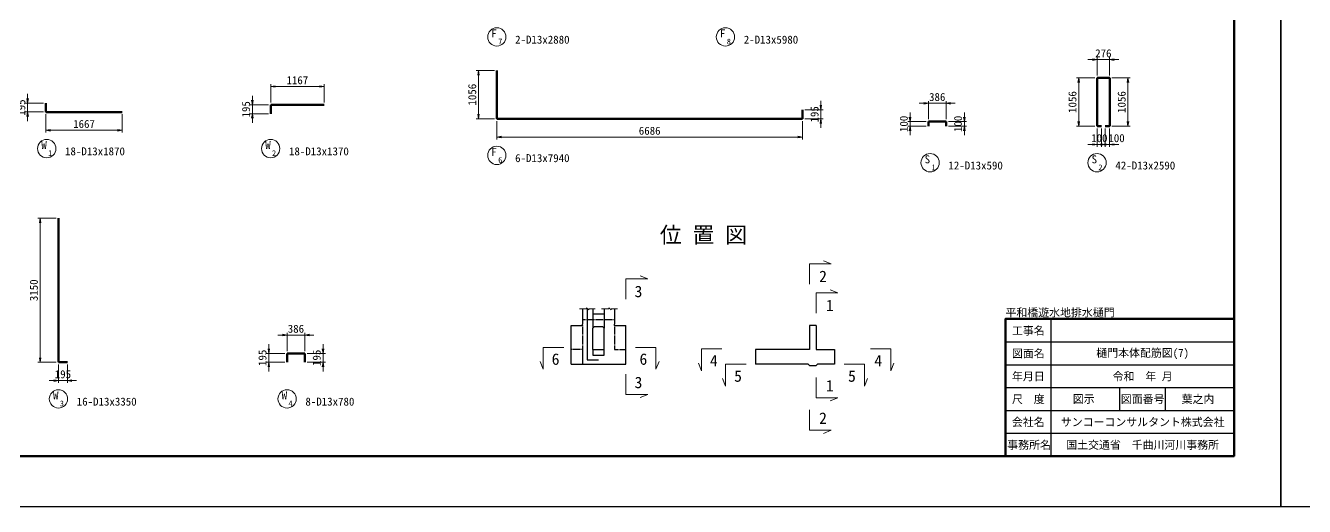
# Model space of a CAD drawing. Header units: millimetres. Extents: x 169470 to 758170, y -17820 to 11880.
# Drawn here: x 436366 to 464332, y -17820 to -7303 of the extents above; entities that cross this region are included whole.
import ezdxf
from ezdxf.enums import TextEntityAlignment as Align

# ---------------------------------------------------------------- set-up
doc = ezdxf.new("R2010")
doc.units = ezdxf.units.MM
doc.header["$LTSCALE"] = 50
doc.header["$PDSIZE"] = 300
doc.linetypes.add('DASHED2', pattern=[0.375, 0.25, -0.125])
doc.layers.get('Defpoints').update_dxf_attribs({"color": 151})
for name, color, linetype, lineweight in [('D-STR', 1, 'Continuous', 25), ('D-STR-DIM', 7, 'Continuous', 13), ('D-STR-HTXT', 7, 'Continuous', 13), ('D-STR-STR1', 2, 'Continuous', 50), ('D-STR-TXT', 7, 'Continuous', 13), ('D-TTL', 2, 'Continuous', 140), ('D-TTL-FRAM', 2, 'Continuous', 50), ('D-TTL-LINE', 7, 'Continuous', 25), ('D-TTL-TXT', 7, 'Continuous', 25)]:
    doc.layers.add(name, color=color, linetype=linetype, lineweight=lineweight)
doc.styles.add('MS ゴシック', font='MS Gothic.ttf')
doc.styles.add('YOKO_GOTHIC', font='MS Gothic.ttf')
doc.dimstyles.new('S50', dxfattribs={"dimscale": 50, "dimtxt": 3.5, "dimasz": 2, "dimexe": 1, "dimexo": 1, "dimgap": 1, "dimtad": 1, "dimdec": 0, "dimzin": 1, "dimdsep": 46, "dimtxsty": 'YOKO_GOTHIC', "dimblk": 'OPEN', "dimcen": 0, "dimclrd": 256, "dimclre": 256, "dimclrt": 256, "dimaunit": 1, "dimadec": 3, "dimazin": 0, "dimtfac": 1, "dimtdec": 0, "dimtix": 1, "dimtmove": 2, "dimatfit": 3, "dimldrblk": 'OPEN', "dimfxl": 1, "dimlwd": -1, "dimlwe": -1, "dimarcsym": 2})

# ---------------------------------------------------------------- blocks, each defined once
blk = doc.blocks.new('_Open')
at = {"color": 0, "linetype": 'ByBlock', "lineweight": -2}
for p, q in [((-1, 0.17), (0, 0)), ((-1, -0.17), (0, 0)), ((0, 0), (-1, 0))]:
    blk.add_line(p, q, dxfattribs=at)
blk = doc.blocks.new('*D3178')
at = {"layer": 'D-STR-DIM', "transparency": 16777216}
for p, q in [((436810, -9243), (436810, -9643)), ((438477, -9243), (438477, -9643)), ((436910, -9593), (438377, -9593))]:
    blk.add_line(p, q, dxfattribs=at)
at = {"layer": 'Defpoints', "color": 0, "transparency": 16777216}
for p in [(436810, -9193), (438477, -9193), (438477, -9593)]:
    blk.add_point(p, dxfattribs=at)
at = {"layer": 'D-STR-DIM', "transparency": 16777216, "xscale": 100, "yscale": 100, "zscale": 100, "rotation": 180}
blk.add_blockref('_Open', (436810, -9593), dxfattribs=at)
at = {"layer": 'D-STR-DIM', "transparency": 16777216, "xscale": 100, "yscale": 100, "zscale": 100}
blk.add_blockref('_Open', (438477, -9593), dxfattribs=at)
at = {"layer": 'D-STR-DIM', "transparency": 16777216, "insert": (437644, -9456), "char_height": 175, "attachment_point": 5, "style": 'YOKO_GOTHIC'}
blk.add_mtext('1667', dxfattribs=at)
blk = doc.blocks.new('*D3179')
at = {"layer": 'D-STR-DIM', "transparency": 16777216}
for p, q in [((441326, -8936), (441326, -8836)), ((441676, -9036), (441276, -9036)), ((441326, -9231), (441326, -9036)), ((441676, -9231), (441276, -9231)), ((441326, -9331), (441326, -9431))]:
    blk.add_line(p, q, dxfattribs=at)
at = {"layer": 'Defpoints', "color": 0, "transparency": 16777216}
for p in [(441326, -9036), (441726, -9036), (441726, -9231)]:
    blk.add_point(p, dxfattribs=at)
at = {"layer": 'D-STR-DIM', "transparency": 16777216, "xscale": 100, "yscale": 100, "zscale": 100}
for p, rotation in [((441326, -9036), 270), ((441326, -9231), 90)]:
    blk.add_blockref('_Open', p, dxfattribs=dict(at, rotation=rotation))
at = {"layer": 'D-STR-DIM', "transparency": 16777216, "insert": (441188, -9134), "char_height": 175, "attachment_point": 5, "rotation": 90, "style": 'YOKO_GOTHIC'}
blk.add_mtext('195', dxfattribs=at)
blk = doc.blocks.new('*D3180')
at = {"layer": 'D-STR-DIM', "transparency": 16777216}
for p, q in [((437085, -14717), (437085, -15117)), ((437280, -14717), (437280, -15117)), ((436985, -15067), (436885, -15067)), ((437085, -15067), (437280, -15067)), ((437380, -15067), (437480, -15067))]:
    blk.add_line(p, q, dxfattribs=at)
at = {"layer": 'Defpoints', "color": 0, "transparency": 16777216}
for p in [(437085, -14667), (437280, -14667), (437280, -15067)]:
    blk.add_point(p, dxfattribs=at)
at = {"layer": 'D-STR-DIM', "transparency": 16777216, "xscale": 100, "yscale": 100, "zscale": 100}
blk.add_blockref('_Open', (437085, -15067), dxfattribs=at)
at = {"layer": 'D-STR-DIM', "transparency": 16777216, "xscale": 100, "yscale": 100, "zscale": 100, "rotation": 180}
blk.add_blockref('_Open', (437280, -15067), dxfattribs=at)
at = {"layer": 'D-STR-DIM', "transparency": 16777216, "insert": (437182, -14930), "char_height": 175, "attachment_point": 5, "style": 'YOKO_GOTHIC'}
blk.add_mtext('195', dxfattribs=at)
blk = doc.blocks.new('*D3184')
at = {"layer": 'D-STR-DIM', "transparency": 16777216}
for p, q in [((446671, -9392), (446671, -9792)), ((453357, -9392), (453357, -9792)), ((446771, -9742), (453257, -9742))]:
    blk.add_line(p, q, dxfattribs=at)
at = {"layer": 'Defpoints', "color": 0, "transparency": 16777216}
for p in [(446671, -9342), (453357, -9342), (453357, -9742)]:
    blk.add_point(p, dxfattribs=at)
at = {"layer": 'D-STR-DIM', "transparency": 16777216, "xscale": 100, "yscale": 100, "zscale": 100, "rotation": 180}
blk.add_blockref('_Open', (446671, -9742), dxfattribs=at)
at = {"layer": 'D-STR-DIM', "transparency": 16777216, "xscale": 100, "yscale": 100, "zscale": 100}
blk.add_blockref('_Open', (453357, -9742), dxfattribs=at)
at = {"layer": 'D-STR-DIM', "transparency": 16777216, "insert": (450014, -9604), "char_height": 175, "attachment_point": 5, "style": 'YOKO_GOTHIC'}
blk.add_mtext('6686', dxfattribs=at)
blk = doc.blocks.new('*D3187')
at = {"layer": 'D-STR-DIM', "transparency": 16777216}
for p, q in [((441985, -14072), (441885, -14072)), ((442085, -14422), (442085, -14022)), ((442085, -14072), (442471, -14072)), ((442471, -14422), (442471, -14022)), ((442571, -14072), (442671, -14072))]:
    blk.add_line(p, q, dxfattribs=at)
at = {"layer": 'Defpoints', "color": 0, "transparency": 16777216}
for p in [(442471, -14072), (442085, -14472), (442471, -14472)]:
    blk.add_point(p, dxfattribs=at)
at = {"layer": 'D-STR-DIM', "transparency": 16777216, "xscale": 100, "yscale": 100, "zscale": 100}
blk.add_blockref('_Open', (442085, -14072), dxfattribs=at)
at = {"layer": 'D-STR-DIM', "transparency": 16777216, "xscale": 100, "yscale": 100, "zscale": 100, "rotation": 180}
blk.add_blockref('_Open', (442471, -14072), dxfattribs=at)
at = {"layer": 'D-STR-DIM', "transparency": 16777216, "insert": (442278, -13935), "char_height": 175, "attachment_point": 5, "style": 'YOKO_GOTHIC'}
blk.add_mtext('386', dxfattribs=at)
blk = doc.blocks.new('*D3188')
at = {"layer": 'D-STR-DIM', "transparency": 16777216}
for p, q in [((456009, -9003), (455909, -9003)), ((456109, -9353), (456109, -8953)), ((456109, -9003), (456495, -9003)), ((456495, -9353), (456495, -8953)), ((456595, -9003), (456695, -9003))]:
    blk.add_line(p, q, dxfattribs=at)
at = {"layer": 'Defpoints', "color": 0, "transparency": 16777216}
for p in [(456495, -9003), (456109, -9403), (456495, -9403)]:
    blk.add_point(p, dxfattribs=at)
at = {"layer": 'D-STR-DIM', "transparency": 16777216, "xscale": 100, "yscale": 100, "zscale": 100}
blk.add_blockref('_Open', (456109, -9003), dxfattribs=at)
at = {"layer": 'D-STR-DIM', "transparency": 16777216, "xscale": 100, "yscale": 100, "zscale": 100, "rotation": 180}
blk.add_blockref('_Open', (456495, -9003), dxfattribs=at)
at = {"layer": 'D-STR-DIM', "transparency": 16777216, "insert": (456302, -8866), "char_height": 175, "attachment_point": 5, "style": 'YOKO_GOTHIC'}
blk.add_mtext('386', dxfattribs=at)
blk = doc.blocks.new('*D3189')
at = {"layer": 'D-STR-DIM', "transparency": 16777216}
for p, q in [((459697, -8047), (459597, -8047)), ((459797, -8397), (459797, -7997)), ((459797, -8047), (460073, -8047)), ((460073, -8397), (460073, -7997)), ((460173, -8047), (460273, -8047))]:
    blk.add_line(p, q, dxfattribs=at)
at = {"layer": 'Defpoints', "color": 0, "transparency": 16777216}
for p in [(460073, -8047), (459797, -8447), (460073, -8447)]:
    blk.add_point(p, dxfattribs=at)
at = {"layer": 'D-STR-DIM', "transparency": 16777216, "xscale": 100, "yscale": 100, "zscale": 100}
blk.add_blockref('_Open', (459797, -8047), dxfattribs=at)
at = {"layer": 'D-STR-DIM', "transparency": 16777216, "xscale": 100, "yscale": 100, "zscale": 100, "rotation": 180}
blk.add_blockref('_Open', (460073, -8047), dxfattribs=at)
at = {"layer": 'D-STR-DIM', "transparency": 16777216, "insert": (459935, -7910), "char_height": 175, "attachment_point": 5, "style": 'YOKO_GOTHIC'}
blk.add_mtext('276', dxfattribs=at)
blk = doc.blocks.new('*D3191')
at = {"layer": 'D-STR-DIM', "transparency": 16777216}
for p, q in [((436410, -8898), (436410, -8798)), ((436760, -8998), (436360, -8998)), ((436760, -9193), (436360, -9193)), ((436410, -9193), (436410, -8998)), ((436410, -9293), (436410, -9393))]:
    blk.add_line(p, q, dxfattribs=at)
at = {"layer": 'Defpoints', "color": 0, "transparency": 16777216}
for p in [(436410, -8998), (436810, -8998), (436810, -9193)]:
    blk.add_point(p, dxfattribs=at)
at = {"layer": 'D-STR-DIM', "transparency": 16777216, "xscale": 100, "yscale": 100, "zscale": 100}
for p, rotation in [((436410, -8998), 270), ((436410, -9193), 90)]:
    blk.add_blockref('_Open', p, dxfattribs=dict(at, rotation=rotation))
at = {"layer": 'D-STR-DIM', "transparency": 16777216, "insert": (436273, -9096), "char_height": 175, "attachment_point": 5, "rotation": 90, "style": 'YOKO_GOTHIC'}
blk.add_mtext('195', dxfattribs=at)
blk = doc.blocks.new('*D3192')
at = {"layer": 'D-STR-DIM', "transparency": 16777216}
for p, q in [((437035, -11517), (436635, -11517)), ((436685, -14567), (436685, -11617)), ((437035, -14667), (436635, -14667))]:
    blk.add_line(p, q, dxfattribs=at)
at = {"layer": 'Defpoints', "color": 0, "transparency": 16777216}
for p in [(436685, -11517), (437085, -11517), (437085, -14667)]:
    blk.add_point(p, dxfattribs=at)
at = {"layer": 'D-STR-DIM', "transparency": 16777216, "xscale": 100, "yscale": 100, "zscale": 100}
for p, rotation in [((436685, -11517), 90), ((436685, -14667), 270)]:
    blk.add_blockref('_Open', p, dxfattribs=dict(at, rotation=rotation))
at = {"layer": 'D-STR-DIM', "transparency": 16777216, "insert": (436547, -13092), "char_height": 175, "attachment_point": 5, "rotation": 90, "style": 'YOKO_GOTHIC'}
blk.add_mtext('3150', dxfattribs=at)
blk = doc.blocks.new('*D3196')
at = {"layer": 'D-STR-DIM', "transparency": 16777216}
for p, q in [((446621, -8286), (446221, -8286)), ((446271, -9242), (446271, -8386)), ((446621, -9342), (446221, -9342))]:
    blk.add_line(p, q, dxfattribs=at)
at = {"layer": 'Defpoints', "color": 0, "transparency": 16777216}
for p in [(446271, -8286), (446671, -8286), (446671, -9342)]:
    blk.add_point(p, dxfattribs=at)
at = {"layer": 'D-STR-DIM', "transparency": 16777216, "xscale": 100, "yscale": 100, "zscale": 100}
for p, rotation in [((446271, -8286), 90), ((446271, -9342), 270)]:
    blk.add_blockref('_Open', p, dxfattribs=dict(at, rotation=rotation))
at = {"layer": 'D-STR-DIM', "transparency": 16777216, "insert": (446134, -8814), "char_height": 175, "attachment_point": 5, "rotation": 90, "style": 'YOKO_GOTHIC'}
blk.add_mtext('1056', dxfattribs=at)
blk = doc.blocks.new('*D3199')
at = {"layer": 'D-STR-DIM', "transparency": 16777216}
for p, q in [((441726, -8986), (441726, -8586)), ((441826, -8636), (442793, -8636)), ((442893, -8986), (442893, -8586))]:
    blk.add_line(p, q, dxfattribs=at)
at = {"layer": 'Defpoints', "color": 0, "transparency": 16777216}
for p in [(442893, -8636), (441726, -9036), (442893, -9036)]:
    blk.add_point(p, dxfattribs=at)
at = {"layer": 'D-STR-DIM', "transparency": 16777216, "xscale": 100, "yscale": 100, "zscale": 100, "rotation": 180}
blk.add_blockref('_Open', (441726, -8636), dxfattribs=at)
at = {"layer": 'D-STR-DIM', "transparency": 16777216, "xscale": 100, "yscale": 100, "zscale": 100}
blk.add_blockref('_Open', (442893, -8636), dxfattribs=at)
at = {"layer": 'D-STR-DIM', "transparency": 16777216, "insert": (442309, -8499), "char_height": 175, "attachment_point": 5, "style": 'YOKO_GOTHIC'}
blk.add_mtext('1167', dxfattribs=at)
blk = doc.blocks.new('*D3200')
at = {"layer": 'D-STR-DIM', "transparency": 16777216}
for p, q in [((442035, -14472), (441635, -14472)), ((441685, -14372), (441685, -14272)), ((441685, -14667), (441685, -14472)), ((442035, -14667), (441635, -14667)), ((441685, -14767), (441685, -14867))]:
    blk.add_line(p, q, dxfattribs=at)
at = {"layer": 'Defpoints', "color": 0, "transparency": 16777216}
for p in [(441685, -14472), (442085, -14472), (442085, -14667)]:
    blk.add_point(p, dxfattribs=at)
at = {"layer": 'D-STR-DIM', "transparency": 16777216, "xscale": 100, "yscale": 100, "zscale": 100}
for p, rotation in [((441685, -14472), 270), ((441685, -14667), 90)]:
    blk.add_blockref('_Open', p, dxfattribs=dict(at, rotation=rotation))
at = {"layer": 'D-STR-DIM', "transparency": 16777216, "insert": (441547, -14570), "char_height": 175, "attachment_point": 5, "rotation": 90, "style": 'YOKO_GOTHIC'}
blk.add_mtext('195', dxfattribs=at)
blk = doc.blocks.new('*D3201')
at = {"layer": 'D-STR-DIM', "transparency": 16777216}
for p, q in [((455709, -9303), (455709, -9203)), ((456059, -9403), (455659, -9403)), ((456059, -9503), (455659, -9503)), ((455709, -9503), (455709, -9403)), ((455709, -9603), (455709, -9703))]:
    blk.add_line(p, q, dxfattribs=at)
at = {"layer": 'Defpoints', "color": 0, "transparency": 16777216}
for p in [(455709, -9403), (456109, -9403), (456109, -9503)]:
    blk.add_point(p, dxfattribs=at)
at = {"layer": 'D-STR-DIM', "transparency": 16777216, "xscale": 100, "yscale": 100, "zscale": 100}
for p, rotation in [((455709, -9403), 270), ((455709, -9503), 90)]:
    blk.add_blockref('_Open', p, dxfattribs=dict(at, rotation=rotation))
at = {"layer": 'D-STR-DIM', "transparency": 16777216, "insert": (455572, -9453), "char_height": 175, "attachment_point": 5, "rotation": 90, "style": 'YOKO_GOTHIC'}
blk.add_mtext('100', dxfattribs=at)
blk = doc.blocks.new('*D3202')
at = {"layer": 'D-STR-DIM', "transparency": 16777216}
for p, q in [((459747, -8447), (459347, -8447)), ((459397, -9403), (459397, -8547)), ((459747, -9503), (459347, -9503))]:
    blk.add_line(p, q, dxfattribs=at)
at = {"layer": 'Defpoints', "color": 0, "transparency": 16777216}
for p in [(459397, -8447), (459797, -8447), (459797, -9503)]:
    blk.add_point(p, dxfattribs=at)
at = {"layer": 'D-STR-DIM', "transparency": 16777216, "xscale": 100, "yscale": 100, "zscale": 100}
for p, rotation in [((459397, -8447), 90), ((459397, -9503), 270)]:
    blk.add_blockref('_Open', p, dxfattribs=dict(at, rotation=rotation))
at = {"layer": 'D-STR-DIM', "transparency": 16777216, "insert": (459260, -8975), "char_height": 175, "attachment_point": 5, "rotation": 90, "style": 'YOKO_GOTHIC'}
blk.add_mtext('1056', dxfattribs=at)
blk = doc.blocks.new('*D3206')
at = {"layer": 'D-STR-DIM', "transparency": 16777216}
for p, q in [((453757, -9047), (453757, -8947)), ((453407, -9147), (453807, -9147)), ((453757, -9342), (453757, -9147)), ((453407, -9342), (453807, -9342)), ((453757, -9442), (453757, -9542))]:
    blk.add_line(p, q, dxfattribs=at)
at = {"layer": 'Defpoints', "color": 0, "transparency": 16777216}
for p in [(453357, -9147), (453757, -9147), (453357, -9342)]:
    blk.add_point(p, dxfattribs=at)
at = {"layer": 'D-STR-DIM', "transparency": 16777216, "xscale": 100, "yscale": 100, "zscale": 100}
for p, rotation in [((453757, -9147), 270), ((453757, -9342), 90)]:
    blk.add_blockref('_Open', p, dxfattribs=dict(at, rotation=rotation))
at = {"layer": 'D-STR-DIM', "transparency": 16777216, "insert": (453620, -9244), "char_height": 175, "attachment_point": 5, "rotation": 90, "style": 'YOKO_GOTHIC'}
blk.add_mtext('195', dxfattribs=at)
blk = doc.blocks.new('*D3209')
at = {"layer": 'D-STR-DIM', "transparency": 16777216}
for p, q in [((442521, -14472), (442921, -14472)), ((442871, -14372), (442871, -14272)), ((442871, -14667), (442871, -14472)), ((442521, -14667), (442921, -14667)), ((442871, -14767), (442871, -14867))]:
    blk.add_line(p, q, dxfattribs=at)
at = {"layer": 'Defpoints', "color": 0, "transparency": 16777216}
for p in [(442471, -14472), (442871, -14472), (442471, -14667)]:
    blk.add_point(p, dxfattribs=at)
at = {"layer": 'D-STR-DIM', "transparency": 16777216, "xscale": 100, "yscale": 100, "zscale": 100}
for p, rotation in [((442871, -14472), 270), ((442871, -14667), 90)]:
    blk.add_blockref('_Open', p, dxfattribs=dict(at, rotation=rotation))
at = {"layer": 'D-STR-DIM', "transparency": 16777216, "insert": (442733, -14570), "char_height": 175, "attachment_point": 5, "rotation": 90, "style": 'YOKO_GOTHIC'}
blk.add_mtext('195', dxfattribs=at)
blk = doc.blocks.new('*D3210')
at = {"layer": 'D-STR-DIM', "transparency": 16777216}
for p, q in [((456895, -9303), (456895, -9203)), ((456545, -9403), (456945, -9403)), ((456545, -9503), (456945, -9503)), ((456895, -9503), (456895, -9403)), ((456895, -9603), (456895, -9703))]:
    blk.add_line(p, q, dxfattribs=at)
at = {"layer": 'Defpoints', "color": 0, "transparency": 16777216}
for p in [(456495, -9403), (456495, -9503), (456895, -9403)]:
    blk.add_point(p, dxfattribs=at)
at = {"layer": 'D-STR-DIM', "transparency": 16777216, "xscale": 100, "yscale": 100, "zscale": 100}
for p, rotation in [((456895, -9403), 270), ((456895, -9503), 90)]:
    blk.add_blockref('_Open', p, dxfattribs=dict(at, rotation=rotation))
at = {"layer": 'D-STR-DIM', "transparency": 16777216, "insert": (456758, -9453), "char_height": 175, "attachment_point": 5, "rotation": 90, "style": 'YOKO_GOTHIC'}
blk.add_mtext('100', dxfattribs=at)
blk = doc.blocks.new('*D3211')
at = {"layer": 'D-STR-DIM', "transparency": 16777216}
for p, q in [((460123, -8447), (460523, -8447)), ((460473, -9403), (460473, -8547)), ((460123, -9503), (460523, -9503))]:
    blk.add_line(p, q, dxfattribs=at)
at = {"layer": 'Defpoints', "color": 0, "transparency": 16777216}
for p in [(460073, -8447), (460473, -8447), (460073, -9503)]:
    blk.add_point(p, dxfattribs=at)
at = {"layer": 'D-STR-DIM', "transparency": 16777216, "xscale": 100, "yscale": 100, "zscale": 100}
for p, rotation in [((460473, -8447), 90), ((460473, -9503), 270)]:
    blk.add_blockref('_Open', p, dxfattribs=dict(at, rotation=rotation))
at = {"layer": 'D-STR-DIM', "transparency": 16777216, "insert": (460336, -8975), "char_height": 175, "attachment_point": 5, "rotation": 90, "style": 'YOKO_GOTHIC'}
blk.add_mtext('1056', dxfattribs=at)
blk = doc.blocks.new('*D3212')
at = {"layer": 'D-STR-DIM', "transparency": 16777216}
for p, q in [((459797, -9553), (459797, -9953)), ((459897, -9553), (459897, -9953)), ((459697, -9903), (459597, -9903)), ((459897, -9903), (459797, -9903)), ((459997, -9903), (460097, -9903))]:
    blk.add_line(p, q, dxfattribs=at)
at = {"layer": 'Defpoints', "color": 0, "transparency": 16777216}
for p in [(459797, -9503), (459897, -9503), (459797, -9903)]:
    blk.add_point(p, dxfattribs=at)
at = {"layer": 'D-STR-DIM', "transparency": 16777216, "xscale": 100, "yscale": 100, "zscale": 100}
blk.add_blockref('_Open', (459797, -9903), dxfattribs=at)
at = {"layer": 'D-STR-DIM', "transparency": 16777216, "xscale": 100, "yscale": 100, "zscale": 100, "rotation": 180}
blk.add_blockref('_Open', (459897, -9903), dxfattribs=at)
at = {"layer": 'D-STR-DIM', "transparency": 16777216, "insert": (459847, -9766), "char_height": 175, "attachment_point": 5, "style": 'YOKO_GOTHIC'}
blk.add_mtext('100', dxfattribs=at)
blk = doc.blocks.new('*D3213')
at = {"layer": 'D-STR-DIM', "transparency": 16777216}
for p, q in [((459973, -9553), (459973, -9953)), ((460073, -9553), (460073, -9953)), ((459873, -9903), (459773, -9903)), ((460073, -9903), (459973, -9903)), ((460173, -9903), (460273, -9903))]:
    blk.add_line(p, q, dxfattribs=at)
at = {"layer": 'Defpoints', "color": 0, "transparency": 16777216}
for p in [(459973, -9503), (460073, -9503), (459973, -9903)]:
    blk.add_point(p, dxfattribs=at)
at = {"layer": 'D-STR-DIM', "transparency": 16777216, "xscale": 100, "yscale": 100, "zscale": 100}
blk.add_blockref('_Open', (459973, -9903), dxfattribs=at)
at = {"layer": 'D-STR-DIM', "transparency": 16777216, "xscale": 100, "yscale": 100, "zscale": 100, "rotation": 180}
blk.add_blockref('_Open', (460073, -9903), dxfattribs=at)
at = {"layer": 'D-STR-DIM', "transparency": 16777216, "insert": (460223, -9766), "char_height": 175, "attachment_point": 5, "style": 'YOKO_GOTHIC'}
blk.add_mtext('100', dxfattribs=at)

msp = doc.modelspace()

# ---------------------------------------------------------------- linework, layer by layer
at = {"layer": 'D-STR', "ltscale": 1500}
for p, q in [((448545.73, -13498.21), (448545.73, -13636.13)), ((448545.73, -13636.13), (448545.73, -13836.13)), ((448645.73, -13498.21), (448645.73, -14611.13)), ((448770.73, -13498.21), (448770.73, -13611.13)), ((448770.73, -13611.13), (449020.73, -13611.13)), ((448770.73, -13611.13), (448770.73, -13923.63)), ((449020.73, -13498.21), (449020.73, -13611.13)), ((449020.73, -13611.13), (449020.73, -13923.63)), ((449245.73, -13498.21), (449245.73, -13611.13)), ((449245.73, -13611.13), (449245.73, -13836.13)), ((448770.73, -13923.63), (448808.23, -13886.13)), ((448770.73, -14386.13), (448770.73, -13923.63)), ((448808.23, -13886.13), (448983.23, -13886.13)), ((448983.23, -13886.13), (449020.73, -13923.63)), ((449020.73, -14386.13), (449020.73, -13923.63)), ((448645.73, -14611.13), (448895.73, -14611.13))]:
    msp.add_line(p, q, dxfattribs=at)
at = {"layer": 'D-STR'}
for p, q in [((448295.73, -13861.13), (448545.73, -13861.13)), ((448295.73, -14711.13), (448295.73, -13861.13)), ((448545.73, -13861.13), (448545.73, -13836.13)), ((449245.73, -13861.13), (449245.73, -13836.13)), ((449245.73, -13861.13), (449495.73, -13861.13)), ((449495.73, -14711.13), (449495.73, -13861.13)), ((453505.4, -13861.13), (453505.4, -14386.13)), ((453655.4, -13861.13), (453505.4, -13861.13)), ((453655.4, -13861.13), (453655.4, -14386.13)), ((448545.73, -14386.13), (448545.73, -14711.13)), ((448770.73, -14386.13), (449020.73, -14386.13)), ((452330.33, -14386.13), (452330.33, -14711.13)), ((453505.4, -14386.13), (452330.33, -14386.13)), ((453655.4, -14386.13), (454055.4, -14386.13)), ((454055.4, -14386.13), (454055.4, -14711.13)), ((448295.73, -14711.13), (449495.73, -14711.13)), ((453480.4, -14711.13), (452330.33, -14711.13)), ((454055.4, -14711.13), (453680.4, -14711.13))]:
    msp.add_line(p, q, dxfattribs=at)
at = {"layer": 'D-STR', "linetype": 'DASHED2', "ltscale": 1.5}
for p, q in [((449245.73, -13736.13), (448545.73, -13736.13)), ((448545.73, -13861.13), (448545.73, -14386.13)), ((449245.73, -13861.13), (449245.73, -14386.13)), ((448545.73, -14386.13), (448295.73, -14386.13)), ((449245.73, -14386.13), (449495.73, -14386.13))]:
    msp.add_line(p, q, dxfattribs=at)
at = {"layer": 'D-STR', "ltscale": 0.2}
msp.add_lwpolyline([(448770.73, -14386.13), (448770.73, -14511.13), (449020.73, -14511.13), (449020.73, -14386.13)], dxfattribs=at)
at = {"layer": 'D-STR'}
msp.add_lwpolyline([(453480.4, -14711.13), (453505.4, -14736.13), (453655.4, -14736.13), (453680.4, -14711.13)], dxfattribs=at)
at = {"layer": 'D-STR-HTXT'}
for points in [[(453505.4, -12958.99), (453505.4, -12510.99), (453981.84, -12510.99), (453812.6, -12444.95)], [(449495.73, -13288.68), (449495.73, -12840.68), (449972.18, -12840.68), (449802.93, -12774.65)], [(453655.4, -13594.79), (453655.4, -13146.79), (454131.84, -13146.79), (453962.6, -13080.75)], [(448825.17, -13498.21), (448683.23, -13498.21), (448683.23, -13516.96), (448633.23, -13479.46), (448633.23, -13498.21), (448475.68, -13498.21)], [(449312.67, -13498.21), (449170.73, -13498.21), (449170.73, -13516.96), (449120.73, -13479.46), (449120.73, -13498.21), (448963.18, -13498.21)], [(448133.69, -14340.51), (447685.69, -14340.51), (447685.69, -14816.96), (447619.65, -14647.71)], [(449703.73, -14340.51), (450151.73, -14340.51), (450151.73, -14816.96), (450217.77, -14647.71)], [(451593.6, -14376.16), (451145.6, -14376.16), (451145.6, -14852.6), (451079.56, -14683.36)], [(454839.27, -14376.16), (455287.27, -14376.16), (455287.27, -14852.6), (455353.31, -14683.36)], [(452123.5, -14711.13), (451675.5, -14711.13), (451675.5, -15187.57), (451609.47, -15018.32)], [(454264.58, -14711.13), (454712.58, -14711.13), (454712.58, -15187.57), (454778.62, -15018.32)], [(449495.73, -14926.26), (449495.73, -15374.26), (449972.18, -15374.26), (449802.93, -15440.29)], [(453655.4, -14997.68), (453655.4, -15445.68), (454131.84, -15445.68), (453962.6, -15511.72)], [(453505.4, -15707.42), (453505.4, -16155.42), (453981.84, -16155.42), (453812.6, -16221.46)]]:
    msp.add_lwpolyline(points, dxfattribs=at)
for centre in [(446671.09, -7550.56), (451671.09, -7550.56), (436828.67, -9993.15), (441725.57, -9993.15), (446671.09, -10141.91), (456146.69, -10303.01), (459797.34, -10303.01), (437084.94, -15467.47), (442084.94, -15467.47)]:
    msp.add_circle(centre, 200, dxfattribs=at)
at = {"layer": 'D-STR-STR1'}
for p, q in [((446671.09, -9341.91), (446671.09, -8285.91)), ((459797.34, -9503.01), (459797.34, -8447.01)), ((459797.34, -8447.01), (460073.34, -8447.01)), ((460073.34, -9503.01), (460073.34, -8447.01)), ((436810.5, -9193.15), (436810.5, -8998.15)), ((436810.5, -9193.15), (438477.5, -9193.15)), ((441725.57, -9231.27), (441725.57, -9036.27)), ((441725.57, -9036.27), (442892.57, -9036.27)), ((453357.09, -9341.91), (453357.09, -9146.91)), ((446671.09, -9341.91), (453357.09, -9341.91)), ((456109.39, -9503.01), (456109.39, -9403.01)), ((456109.39, -9403.01), (456495.39, -9403.01)), ((456495.39, -9403.01), (456495.39, -9503.01)), ((459797.34, -9503.01), (459897.34, -9503.01)), ((460073.34, -9503.01), (459973.34, -9503.01)), ((437084.94, -14667.47), (437084.94, -11517.47)), ((442084.94, -14667.47), (442084.94, -14472.47)), ((442084.94, -14472.47), (442470.94, -14472.47)), ((442470.94, -14472.47), (442470.94, -14667.47)), ((437084.94, -14667.47), (437279.94, -14667.47))]:
    msp.add_line(p, q, dxfattribs=at)
at = {"layer": 'D-TTL'}
msp.add_lwpolyline([(422794.53, 10780), (422794.53, -16720), (462794.53, -16720), (462794.53, 10780)], close=True, dxfattribs=at)
at = {"layer": 'D-TTL-FRAM'}
msp.add_lwpolyline([(457794.53, -16720), (457794.53, -13720), (462794.53, -13720)], dxfattribs=at)
at = {"layer": 'D-TTL-LINE'}
for p, q in [((458794.53, -16720), (458794.53, -13720)), ((457794.53, -14220), (462794.53, -14220)), ((457794.53, -14720), (462794.53, -14720)), ((457794.53, -15220), (462794.53, -15220)), ((460294.53, -15720), (460294.53, -15220)), ((461294.53, -15720), (461294.53, -15220)), ((457794.53, -15720), (462794.53, -15720)), ((457794.53, -16220), (462794.53, -16220))]:
    msp.add_line(p, q, dxfattribs=at)
at = {"layer": 'Defpoints', "color": 1}
for points in [[(421769.53, 11880), (421769.53, -17820), (463819.53, -17820), (463819.53, 11880)], [(463819.53, 11880), (463819.53, -17820), (505869.53, -17820), (505869.53, 11880)]]:
    msp.add_lwpolyline(points, close=True, dxfattribs=at)

# ---------------------------------------------------------------- texts
at = {"layer": 'D-STR-TXT', "style": 'YOKO_GOTHIC'}
for s, height, p in [('F ', 175, (446671.09, -7475.56)), ('F ', 175, (451671.09, -7475.56)), ('7', 125, (446746.09, -7650.56)), ('8', 125, (451746.09, -7650.56)), ('W ', 175, (436828.67, -9918.15)), ('1', 125, (436903.67, -10093.15)), ('W ', 175, (441725.57, -9918.15)), ('2', 125, (441800.57, -10093.15)), ('F ', 175, (446671.09, -10066.91)), ('6', 125, (446746.09, -10241.91)), ('S ', 175, (456146.69, -10228.01)), ('1', 125, (456221.69, -10403.01)), ('S ', 175, (459797.34, -10228.01)), ('2', 125, (459872.34, -10403.01)), ('W ', 175, (437084.94, -15392.47)), ('W ', 175, (442084.94, -15392.47)), ('3', 125, (437159.94, -15567.47)), ('4', 125, (442159.94, -15567.47))]:
    msp.add_text(s, height=height, dxfattribs=at).set_placement(p, align=Align.MIDDLE_CENTER)
for s, p in [('2-D13x2880', (447071.09, -7750.56)), ('2-D13x5980', (452071.09, -7750.56)), ('18-D13x1870', (437228.67, -10193.15)), ('18-D13x1370', (442125.57, -10193.15)), ('6-D13x7940', (447071.09, -10341.91)), ('12-D13x590', (456546.69, -10503.01)), ('42-D13x2590', (460197.34, -10503.01)), ('16-D13x3350', (437484.94, -15667.47)), ('8-D13x780', (442484.94, -15667.47))]:
    msp.add_text(s, height=175, dxfattribs=at).set_placement(p, align=Align.BOTTOM_LEFT)
for s, height, p in [('位 置 図', 350, (451189.28, -12055.33)), ('2', 250, (453804.41, -12913.04)), ('3', 250, (449768.1, -13242.74)), ('1', 250, (453954.41, -13548.85)), ('6', 250, (447956.3, -14722.62)), ('6', 250, (449876.44, -14722.62)), ('4', 250, (451416.21, -14758.27)), ('4', 250, (455011.97, -14758.27)), ('3', 250, (449768.1, -15233.84)), ('5', 250, (451946.12, -15093.23)), ('1', 250, (453954.41, -15305.27)), ('5', 250, (454437.29, -15093.23)), ('2', 250, (453804.41, -16015))]:
    msp.add_text(s, height=height, dxfattribs=at).set_placement(p, align=Align.CENTER)
at = {"layer": 'D-TTL-TXT', "style": 'MS ゴシック'}
msp.add_text('平和橋遊水地排水樋門', height=175, dxfattribs=at).set_placement((457794.53, -13720), align=Align.BOTTOM_LEFT)
for s, p in [('工事名', (458294.53, -13970)), ('図面名', (458294.53, -14470)), ('樋門本体配筋図(7)', (460794.53, -14470)), ('年月日', (458294.53, -14970)), ('令和  年 月', (460794.53, -14970)), ('尺\u3000度', (458294.53, -15470)), ('図示', (459504.43, -15470)), ('図面番号', (460794.53, -15470)), ('葉之内', (462004.43, -15470)), ('会社名', (458294.53, -15970)), ('サンコーコンサルタント株式会社', (460794.53, -15970)), ('事務所名', (458310.6, -16470)), ('国土交通省\u3000千曲川河川事務所', (460794.53, -16470))]:
    msp.add_text(s, height=175, dxfattribs=at).set_placement(p, align=Align.MIDDLE)

# ---------------------------------------------------------------- dimensions: what is measured, and where the dimension line sits
at = {"layer": 'D-STR-DIM'}
for base, p1, p2, picture, middle in [((460073.34, -8047.01), (459797.34, -8447.01), (460073.34, -8447.01), '*D3189', (459935.34, -7909.51)), ((442892.57, -8636.27), (441725.57, -9036.27), (442892.57, -9036.27), '*D3199', (442309.07, -8498.77)), ((456495.39, -9003.01), (456109.39, -9403.01), (456495.39, -9403.01), '*D3188', (456302.39, -8865.51)), ((438477.5, -9593.15), (436810.5, -9193.15), (438477.5, -9193.15), '*D3178', (437644, -9455.65)), ((453357.09, -9741.91), (446671.09, -9341.91), (453357.09, -9341.91), '*D3184', (450014.09, -9604.41)), ((459797.34, -9903.01), (459897.34, -9503.01), (459797.34, -9503.01), '*D3212', (459847.34, -9765.51)), ((442470.94, -14072.47), (442084.94, -14472.47), (442470.94, -14472.47), '*D3187', (442277.94, -13934.97)), ((437279.94, -15067.47), (437084.94, -14667.47), (437279.94, -14667.47), '*D3180', (437182.44, -14929.97))]:
    dim = msp.add_linear_dim(base=base, p1=p1, p2=p2, dimstyle='S50', dxfattribs=at)
    dim.commit()
    dim.dimension.update_dxf_attribs({"geometry": picture, "text_midpoint": middle})
for base, p1, p2, picture, middle in [((446271.09, -8285.91), (446671.09, -9341.91), (446671.09, -8285.91), '*D3196', (446133.59, -8813.91)), ((459397.34, -8447.01), (459797.34, -9503.01), (459797.34, -8447.01), '*D3202', (459259.84, -8975.01)), ((460473.34, -8447.01), (460073.34, -9503.01), (460073.34, -8447.01), '*D3211', (460335.84, -8975.01)), ((436410.5, -8998.15), (436810.5, -9193.15), (436810.5, -8998.15), '*D3191', (436273, -9095.65)), ((441325.57, -9036.27), (441725.57, -9231.27), (441725.57, -9036.27), '*D3179', (441188.07, -9133.77)), ((453757.09, -9146.91), (453357.09, -9341.91), (453357.09, -9146.91), '*D3206', (453619.59, -9244.41)), ((455709.39, -9403.01), (456109.39, -9503.01), (456109.39, -9403.01), '*D3201', (455571.89, -9453.01)), ((456895.39, -9403.01), (456495.39, -9503.01), (456495.39, -9403.01), '*D3210', (456757.89, -9453.01)), ((436684.94, -11517.47), (437084.94, -14667.47), (437084.94, -11517.47), '*D3192', (436547.44, -13092.47)), ((441684.94, -14472.47), (442084.94, -14667.47), (442084.94, -14472.47), '*D3200', (441547.44, -14569.97)), ((442870.94, -14472.47), (442470.94, -14667.47), (442470.94, -14472.47), '*D3209', (442733.44, -14569.97))]:
    dim = msp.add_linear_dim(base=base, p1=p1, p2=p2, angle=90, dimstyle='S50', dxfattribs=at)
    dim.commit()
    dim.dimension.update_dxf_attribs({"geometry": picture, "text_midpoint": middle})
dim = msp.add_linear_dim(base=(459973.34, -9903.01), p1=(460073.34, -9503.01), p2=(459973.34, -9503.01), dimstyle='S50', dxfattribs=at)
dim.commit()
dim.dimension.update_dxf_attribs({"geometry": '*D3213', "text_midpoint": (460223.19, -9765.51), "dimtype": 160})

doc.saveas('drawing.dxf')
